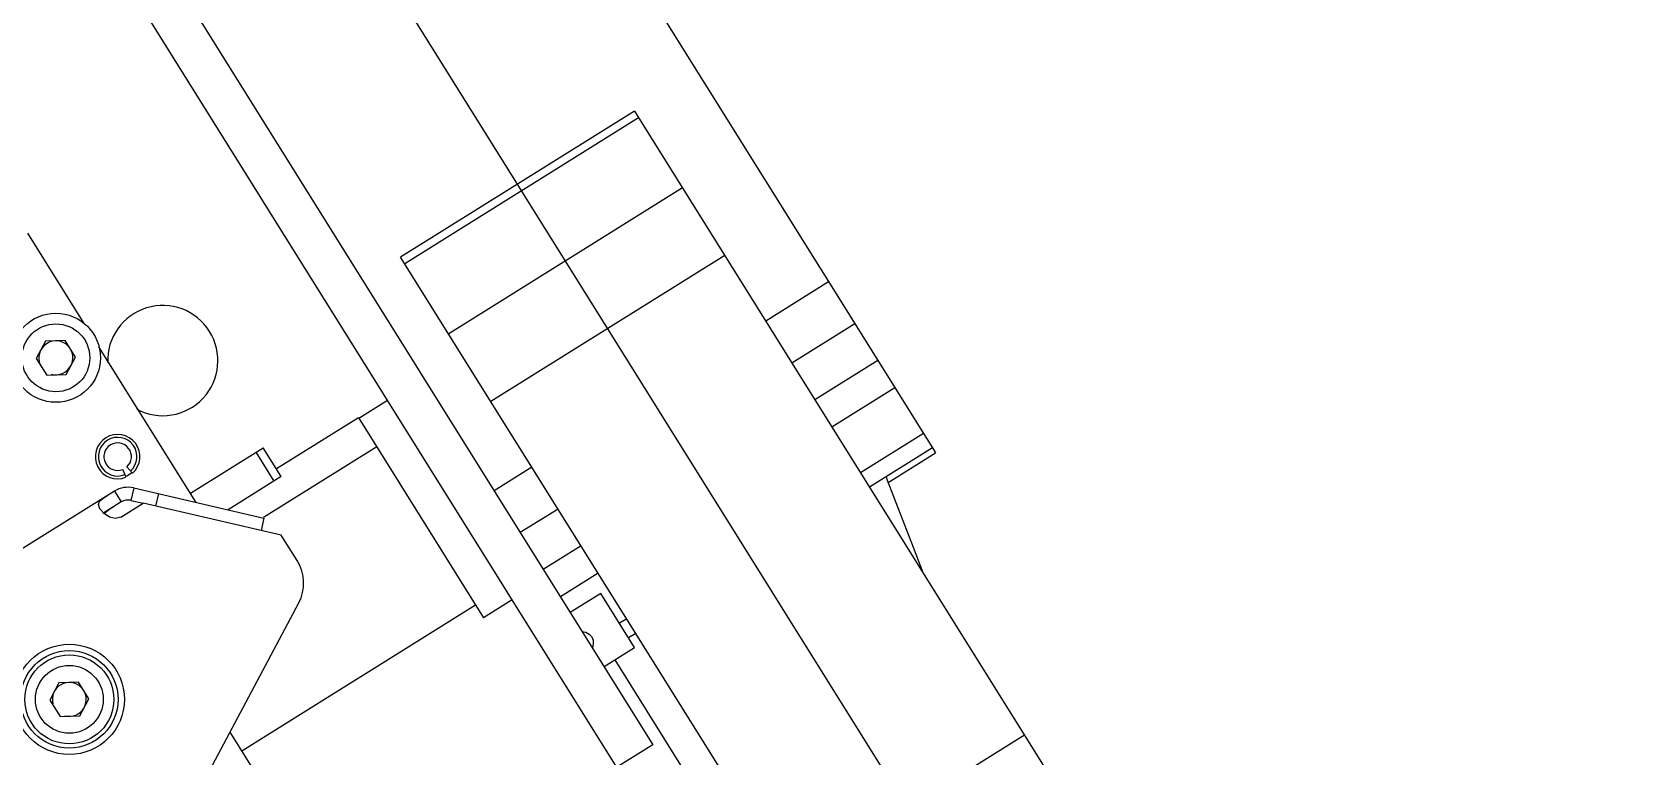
# Model space of a CAD drawing. Extents: x -79364 to 3230, y 28528 to 72157.
# Drawn here: x -66433.7 to -66057.9, y 55643.4 to 55814.2 of the extents above; entities that cross this region are included whole.
import ezdxf

# ---------------------------------------------------------------- set-up
doc = ezdxf.new("R2010")
doc.units = 0
doc.header["$LTSCALE"] = 500
doc.linetypes.add('CENTER', pattern=[7, 4, -1, 1, -1])
doc.layers.get('0').update_dxf_attribs({"linetype": 'CONTINUOUS'})
doc.layers.add('S0CO1', color=1, linetype='CONTINUOUS')

# ---------------------------------------------------------------- blocks, each defined once
blk = doc.blocks.new('PK65002M m platform_side')
at = {"linetype": 'Continuous'}
for p, q in [((-9090.46, 6266.32), (-9431.43, 6811.97)), ((-9349.88, 6775.81), (-9226.26, 6577.98)), ((-9438.53, 6742.19), (-9292.19, 6508)), ((-9198.09, 6338.54), (-9444.32, 6732.59)), ((-9296.55, 6657.45), (-9351.67, 6623)), ((-9295.55, 6655.85), (-9350.67, 6621.41)), ((-9296.55, 6657.45), (-9062.9, 6283.54)), ((-9285.22, 6639.31), (-9340.34, 6604.87)), ((-9426.31, 6607.34), (-9439.61, 6628.63)), ((-9118.03, 6249.09), (-9351.67, 6623)), ((-9275.24, 6623.35), (-9330.37, 6588.91)), ((-9250.73, 6617.15), (-9265.57, 6607.88)), ((-9244.57, 6607.29), (-9259.41, 6598.01)), ((-9435.42, 6603.17), (-9437.59, 6599.09)), ((-9430.8, 6603.33), (-9435.42, 6603.17)), ((-9428.36, 6599.41), (-9430.8, 6603.33)), ((-9399.87, 6565.15), (-9422.82, 6601.87)), ((-9437.59, 6599.09), (-9435.14, 6595.17)), ((-9430.53, 6595.33), (-9428.36, 6599.41)), ((-9239.15, 6598.62), (-9253.99, 6589.34)), ((-9435.14, 6595.17), (-9430.53, 6595.33)), ((-9235.13, 6592.18), (-9249.97, 6582.91)), ((-9361.55, 6585.03), (-9354.76, 6589.26)), ((-9361.59, 6585.09), (-9380.95, 6573.07)), ((-9361.55, 6585.03), (-9332.13, 6537.94)), ((-9228.4, 6581.41), (-9243.24, 6572.13)), ((-9401.22, 6567.31), (-9384.06, 6578.03)), ((-9381.52, 6570.19), (-9385.76, 6576.97)), ((-9379.82, 6571.25), (-9384.06, 6578.03)), ((-9357.31, 6578.24), (-9383.98, 6561.58)), ((-9226.26, 6577.98), (-9241.1, 6568.71)), ((-9236.69, 6569.83), (-9225.52, 6576.81)), ((-9226.26, 6577.98), (-9225.52, 6576.81)), ((-9416.43, 6571.06), (-9417.18, 6572.92)), ((-9414.89, 6572.03), (-9416.23, 6573.51)), ((-9320.7, 6573.43), (-9329.6, 6567.87)), ((-9419.15, 6567.8), (-11373.19, 5346.78)), ((-9419.15, 6567.8), (-9417.56, 6565.25)), ((-9414.62, 6568.56), (-9415.3, 6565.63)), ((-9414.62, 6568.56), (-9383.91, 6561.46)), ((-9379.82, 6571.25), (-9392.36, 6563.42)), ((-9237.19, 6571.15), (-9236.91, 6570.42)), ((-9236.91, 6570.42), (-9230.83, 6554.55)), ((-9417.56, 6565.25), (-9421.91, 6562.54)), ((-9421.88, 6566.08), (-9420.85, 6566.74)), ((-9420.3, 6563.54), (-9419.26, 6564.19)), ((-9417.67, 6561.65), (-9412.38, 6564.96)), ((-9415.3, 6565.63), (-9412.38, 6564.96)), ((-9379.81, 6557.44), (-9412.38, 6564.96)), ((-9408.78, 6567.21), (-9409.45, 6564.28)), ((-9421.59, 6562.49), (-9422.57, 6563.59)), ((-9383.91, 6561.46), (-9384.58, 6558.54)), ((-9314.53, 6563.57), (-9323.44, 6558.01)), ((-9376.05, 6551.43), (-9379.81, 6557.44)), ((-9309.11, 6554.9), (-9318.02, 6549.33)), ((-9230.83, 6554.55), (-9228.56, 6548.65)), ((-9305.09, 6548.46), (-9314, 6542.9)), ((-9408.81, 6479.15), (-9375.7, 6541.44)), ((-9325.34, 6542.18), (-9332.13, 6537.94)), ((-9304.44, 6543.64), (-9311.65, 6539.14)), ((-9296.49, 6530.92), (-9304.44, 6543.64)), ((-9333.99, 6540.93), (-9389.11, 6506.48)), ((-9298.36, 6537.69), (-9300.06, 6536.63)), ((-9296.22, 6534.26), (-9297.92, 6533.2)), ((-9303.7, 6526.42), (-9296.49, 6530.92)), ((-9301.16, 6528.01), (-9187.38, 6345.92)), ((-9427.63, 6522.77), (-9432.25, 6522.61)), ((-9425.18, 6518.85), (-9427.63, 6522.77)), ((-9432.25, 6522.61), (-9434.42, 6518.53)), ((-9434.42, 6518.53), (-9431.97, 6514.61)), ((-9427.35, 6514.77), (-9425.18, 6518.85)), ((-9431.97, 6514.61), (-9427.35, 6514.77)), ((-9391.91, 6510.95), (-9336.26, 6421.9)), ((-9292.19, 6508), (-9300.67, 6502.7)), ((-9204.58, 6510.26), (-9259.7, 6475.82))]:
    blk.add_line(p, q, dxfattribs=at)
for points in [[(-9422.57, 6563.59), (-9422.93, 6564.63), (-9422.65, 6565.43), (-9421.88, 6566.08)], [(-9417.67, 6561.65), (-9418.91, 6561.33), (-9420.29, 6561.65), (-9421.59, 6562.49)], [(-9421.48, 6562.42), (-9421.11, 6562.94), (-9420.3, 6563.54)], [(-9308.89, 6534.73), (-9307.99, 6534.51), (-9307.17, 6534.06), (-9306.61, 6533.44)], [(-9306.61, 6533.44), (-9306.3, 6532.67), (-9306.25, 6531.74), (-9306.45, 6530.83)]]:
    blk.add_lwpolyline(points, dxfattribs=at)
for centre, radius in [((-9432.97, 6599.25), 10.5), ((-9432.97, 6599.25), 8), ((-9429.8, 6518.69), 13), ((-9429.8, 6518.69), 11.5), ((-9429.8, 6518.69), 10.5), ((-9429.8, 6518.69), 8)]:
    blk.add_circle(centre, radius, dxfattribs=at)
for centre, radius, start, end in [((-9407.76, 6598.6), 13, 241.7535, 182.2465), ((-9432.97, 6599.25), 4, 255, 195), ((-9418.4, 6575.93), 5.25, 312, 292), ((-9418.4, 6575.93), 4.56, 312, 292), ((-9418.4, 6575.93), 3.25, 312, 292), ((-9418.4, 6575.93), 5, 292.3422, 311.6578), ((-9415.97, 6562.71), 6, 77, 122), ((-9415.97, 6562.71), 3, 77, 122), ((-9384.53, 6546.13), 10, 332.01, 32), ((-9429.8, 6518.69), 4, 255, 195)]:
    blk.add_arc(centre, radius, start, end, dxfattribs=at)

msp = doc.modelspace()

# ---------------------------------------------------------------- block references
at = {"layer": 'S0CO1', "color": 0, "linetype": 'CENTER'}
msp.add_blockref('PK65002M m platform_side', (-56995.028, 49138.088), dxfattribs=at)

doc.saveas('drawing.dxf')
